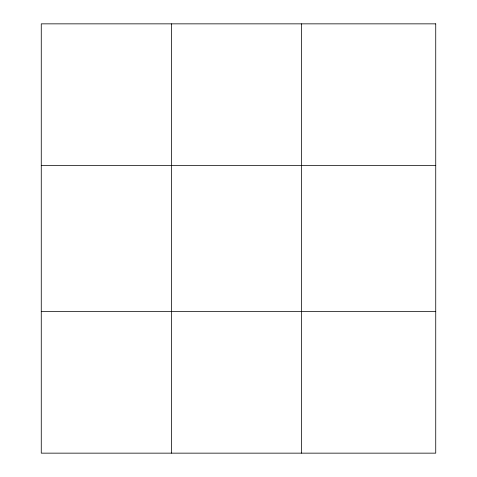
<?xml version="1.0" encoding="UTF-8"?>
<svg xmlns="http://www.w3.org/2000/svg" width="477" height="477" viewBox="0 0 477 477"><rect width="100%" height="100%" fill="white"/><g stroke="black" fill="none" stroke-linecap="round" stroke-linejoin="round"><path stroke-width="0.72" d="M171.44 453.15L171.44 23.85M301.613 453.15L301.613 23.85M41.266 165.519L435.734 165.519M41.266 311.481L435.734 311.481M435.734 23.85L435.734 453.15L41.266 453.15L41.266 23.85L435.734 23.85"/></g></svg>
